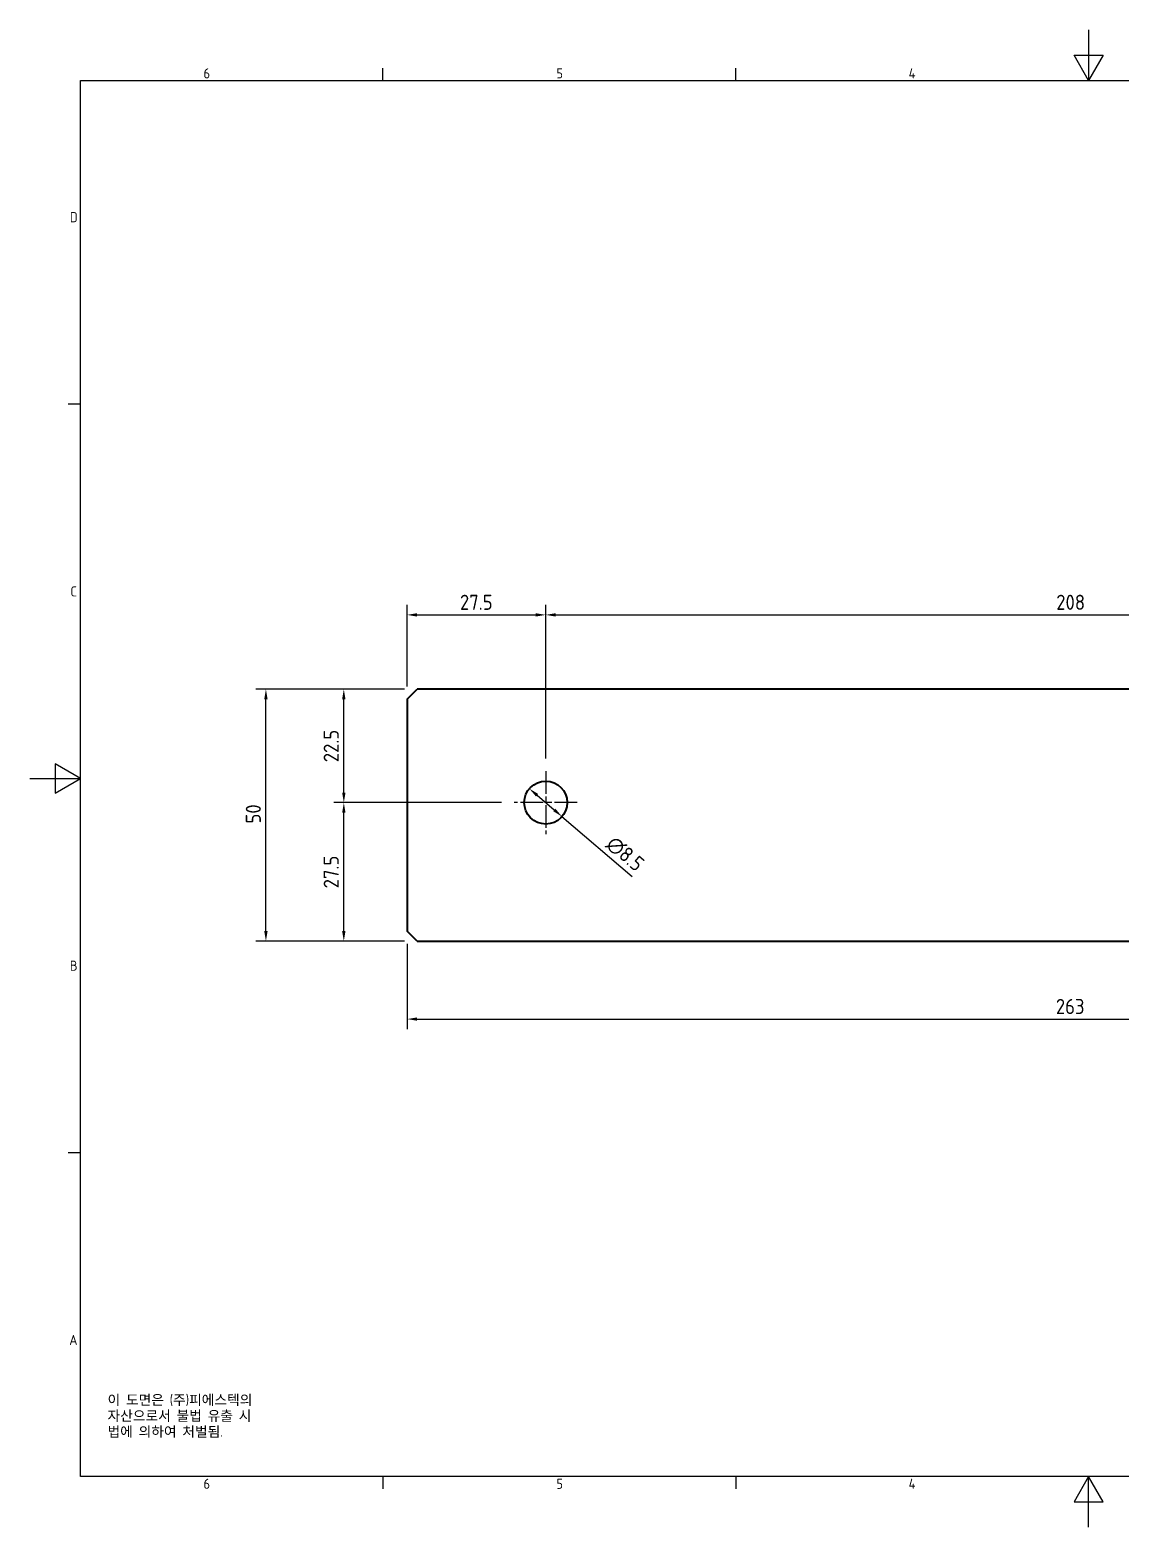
# Model space of a CAD drawing. Header units: millimetres. Extents: x 0 to 420, y 0 to 297.
# Drawn here: x 0 to 216.4, y 0 to 297 of the extents above; entities that cross this region are included whole.
import ezdxf

# ---------------------------------------------------------------- set-up
doc = ezdxf.new("R2010")
doc.units = ezdxf.units.MM
doc.linetypes.add('CHAIN', pattern=[0.35429999999999995, 0.2362, -0.0295, 0.0591, -0.0295])
doc.layers.get('0').update_dxf_attribs({"color": 3, "lineweight": 25})
for name, color, linetype, lineweight in [('가시적인 것(ISO)', 3, 'Continuous', 40), ('경계(ISO)', 7, 'Continuous', 25), ('기호(ISO)', 5, 'Continuous', 25), ('중심 표식(ISO)', 1, 'Continuous', 25), ('치수(ISO)', 2, 'Continuous', 25)]:
    doc.layers.add(name, color=color, linetype=linetype, lineweight=lineweight)
doc.styles.add('문자 텍스트_PSTEK_POSCO', font='isocp.shx')
doc.styles.add('치수 텍스트_PSTEK_POSCO', font='isocp.shx')
doc.dimstyles.new('치수_PSTEK_POSCO', dxfattribs={"dimtxt": 3, "dimasz": 2, "dimexe": 2, "dimexo": 2.5, "dimgap": 1, "dimtad": 1, "dimrnd": 1e-08, "dimdsep": 46, "dimtxsty": '치수 텍스트_PSTEK_POSCO', "dimcen": 0.09, "dimdle": 10, "dimclrd": 7, "dimclre": 7, "dimclrt": 2, "dimadec": 1, "dimazin": 2, "dimtfac": 1, "dimtmove": 0, "dimatfit": 3, "dimfxl": 0, "dimtolj": 1, "dimlwd": -1, "dimlwe": -1, "dimarcsym": 0})

# ---------------------------------------------------------------- blocks, each defined once
blk = doc.blocks.new('경계 Default Border')
at = {"layer": '경계(ISO)'}
for p, q in [((70, 287.0000076293945), (70, 289.4000053405762)), ((140, 287.0000076293945), (140, 289.4000053405762)), ((10, 222.7499961853027), (7.599999904632568, 222.7499961853027)), ((10, 74.25000190734863), (7.599999904632568, 74.25000190734863)), ((70, 10), (70, 7.599999904632568)), ((140, 10), (140, 7.599999904632568))]:
    blk.add_line(p, q, dxfattribs=at)
at = {"layer": '경계(ISO)', "flags": 128}
for points in [[(210, 297.0000076293945), (210, 287.0000076293945), (207.1132469177246, 292.0000076293945), (212.8867530822754, 292.0000076293945), (210, 287.0000076293945)], [(10, 10), (10, 287.0000076293945), (410, 287.0000076293945), (410, 10), (10, 10)], [(0, 148.5000038146973), (10, 148.5000038146973), (5, 151.3867473602295), (5, 145.6132507324219), (10, 148.5000038146973)], [(210, 0), (210, 10), (207.1132469177246, 5), (212.8867530822754, 5), (210, 10)]]:
    blk.add_lwpolyline(points, dxfattribs=at)
at = {"layer": '경계(ISO)', "color": 2, "char_height": 2.000000029802322, "attachment_point": 7, "style": '문자 텍스트_PSTEK_POSCO'}
for s, insert in [('6', (34.42969299337596, 287.3809296778403)), ('5', (104.429692993376, 287.3809296778403)), ('4', (174.3156467487881, 287.4)), ('D', (7.918846742126641, 258.8559296629392)), ('C', (8.029692978474793, 184.6059296629392)), ('B', (7.918846742126641, 110.3559296629392)), ('A', (7.809600509898342, 36.12023240455892)), ('6', (34.42969299337596, 7.580929648038)), ('5', (104.429692993376, 7.580929648038)), ('4', (174.3156467487881, 7.599999970197677))]:
    blk.add_mtext(s, dxfattribs=dict(at, insert=insert))
blk = doc.blocks.new('*D22')
at = {"layer": 'Defpoints', "color": 0, "transparency": 16777216}
for p in [(62.26297963557154, 166.2180938881926), (76.8098813790819, 166.2180938881925), (96.05988137908187, 143.7180938881926)]:
    blk.add_point(p, dxfattribs=at)
at = {"layer": '치수(ISO)', "color": 7, "transparency": 16777216}
for p, q in [((74.3098813790819, 166.2180938881925), (60.26297963557154, 166.2180938881926)), ((62.26297963557154, 145.7180938881926), (62.26297963557154, 164.2180938881926)), ((93.55988137908187, 143.7180938881926), (60.26297963557153, 143.7180938881926))]:
    blk.add_line(p, q, dxfattribs=at)
for points in [[(61.9296463022382, 164.2180938881926), (62.59631296890488, 164.2180938881926), (62.26297963557154, 166.2180938881926)], [(61.9296463022382, 145.7180938881926), (62.59631296890488, 145.7180938881926), (62.26297963557153, 143.7180938881926)]]:
    blk.add_solid(points, dxfattribs=at)
at = {"layer": '치수(ISO)', "color": 2, "transparency": 16777216, "insert": (59.76268435998096, 151.7278713026554), "char_height": 3, "attachment_point": 4, "rotation": 90, "style": '치수 텍스트_PSTEK_POSCO'}
blk.add_mtext('\\A1;22.5', dxfattribs=at)
blk = doc.blocks.new('*D23')
at = {"layer": 'Defpoints', "color": 0, "transparency": 16777216}
for p in [(62.26297963557153, 143.7180938881926), (96.05988137908187, 143.7180938881926), (76.8098813790819, 116.2180938881925)]:
    blk.add_point(p, dxfattribs=at)
at = {"layer": '치수(ISO)', "color": 7, "transparency": 16777216}
for p, q in [((93.55988137908187, 143.7180938881926), (60.26297963557153, 143.7180938881926)), ((62.26297963557153, 118.2180938881925), (62.26297963557153, 141.7180938881926)), ((74.3098813790819, 116.2180938881925), (60.26297963557153, 116.2180938881925))]:
    blk.add_line(p, q, dxfattribs=at)
for points in [[(61.9296463022382, 141.7180938881926), (62.59631296890487, 141.7180938881926), (62.26297963557153, 143.7180938881926)], [(61.9296463022382, 118.2180938881925), (62.59631296890487, 118.2180938881925), (62.26297963557153, 116.2180938881925)]]:
    blk.add_solid(points, dxfattribs=at)
at = {"layer": '치수(ISO)', "color": 2, "transparency": 16777216, "insert": (59.76268435998096, 126.7078713026555), "char_height": 3, "attachment_point": 4, "rotation": 90, "style": '치수 텍스트_PSTEK_POSCO'}
blk.add_mtext('\\A1;27.5', dxfattribs=at)
blk = doc.blocks.new('*D24')
at = {"layer": 'Defpoints', "color": 0, "transparency": 16777216}
for p in [(102.3098813790819, 180.9551668436184), (74.80988137908192, 164.2180938881925), (102.3098813790819, 149.9680938881926)]:
    blk.add_point(p, dxfattribs=at)
at = {"layer": '치수(ISO)', "color": 7, "transparency": 16777216}
for p, q in [((74.80988137908192, 166.7180938881925), (74.80988137908192, 182.9551668436184)), ((102.3098813790819, 152.4680938881926), (102.3098813790819, 182.9551668436184)), ((76.80988137908192, 180.9551668436184), (100.3098813790819, 180.9551668436184))]:
    blk.add_line(p, q, dxfattribs=at)
for points in [[(76.80988137908192, 181.2885001769518), (76.80988137908192, 180.6218335102851), (74.80988137908192, 180.9551668436184)], [(100.3098813790819, 181.2885001769518), (100.3098813790819, 180.6218335102851), (102.3098813790819, 180.9551668436184)]]:
    blk.add_solid(points, dxfattribs=at)
at = {"layer": '치수(ISO)', "color": 2, "transparency": 16777216, "insert": (85.29965879354484, 183.455462119209), "char_height": 3, "attachment_point": 4, "style": '치수 텍스트_PSTEK_POSCO'}
blk.add_mtext('\\A1;27.5', dxfattribs=at)
blk = doc.blocks.new('*D25')
at = {"layer": 'Defpoints', "color": 0, "transparency": 16777216}
for p in [(310.3098813790819, 180.9551668436184), (102.3098813790819, 149.9680938881926), (310.3098813790819, 149.9680938881926)]:
    blk.add_point(p, dxfattribs=at)
at = {"layer": '치수(ISO)', "color": 7, "transparency": 16777216}
for p, q in [((102.3098813790819, 152.4680938881926), (102.3098813790819, 182.9551668436184)), ((310.3098813790819, 152.4680938881926), (310.3098813790819, 182.9551668436184)), ((104.3098813790819, 180.9551668436184), (308.3098813790819, 180.9551668436184))]:
    blk.add_line(p, q, dxfattribs=at)
for points in [[(104.3098813790819, 181.2885001769518), (104.3098813790819, 180.6218335102851), (102.3098813790819, 180.9551668436184)], [(308.3098813790819, 181.2885001769518), (308.3098813790819, 180.6218335102851), (310.3098813790819, 180.9551668436184)]]:
    blk.add_solid(points, dxfattribs=at)
at = {"layer": '치수(ISO)', "color": 2, "transparency": 16777216, "insert": (203.5817908279008, 183.455462119209), "char_height": 3, "attachment_point": 4, "style": '치수 텍스트_PSTEK_POSCO'}
blk.add_mtext('\\A1;208', dxfattribs=at)
blk = doc.blocks.new('*D27')
at = {"layer": 'Defpoints', "color": 0, "transparency": 16777216}
for p in [(74.80988137908192, 118.2180938881925), (337.809881379082, 118.2180938881925), (337.809881379082, 100.7714303442769)]:
    blk.add_point(p, dxfattribs=at)
at = {"layer": '치수(ISO)', "color": 7, "transparency": 16777216}
for p, q in [((74.80988137908192, 115.7180938881925), (74.80988137908192, 98.77143034427694)), ((337.809881379082, 115.7180938881925), (337.809881379082, 98.77143034427694)), ((76.80988137908192, 100.7714303442769), (335.809881379082, 100.7714303442769))]:
    blk.add_line(p, q, dxfattribs=at)
for points in [[(76.80988137908192, 101.1047636776103), (76.80988137908192, 100.4380970109436), (74.80988137908192, 100.7714303442769)], [(335.809881379082, 101.1047636776103), (335.809881379082, 100.4380970109436), (337.809881379082, 100.7714303442769)]]:
    blk.add_solid(points, dxfattribs=at)
at = {"layer": '치수(ISO)', "color": 2, "transparency": 16777216, "insert": (203.5096587935449, 103.2717256198675), "char_height": 3, "attachment_point": 4, "style": '치수 텍스트_PSTEK_POSCO'}
blk.add_mtext('\\A1;263', dxfattribs=at)
blk = doc.blocks.new('*D29')
at = {"layer": 'Defpoints', "color": 0, "transparency": 16777216}
for p in [(99.07945170936098, 146.4797644241159), (105.5403110488028, 140.9564233522693)]:
    blk.add_point(p, dxfattribs=at)
at = {"layer": '치수(ISO)', "color": 7, "transparency": 16777216}
for p, q in [((100.5996539068767, 145.180154760152), (104.0201088512871, 142.2560330162332)), ((105.5403110488028, 140.9564233522693), (119.4699441384592, 129.0480826010375))]:
    blk.add_line(p, q, dxfattribs=at)
for points in [[(100.8162555175374, 145.4335217930713), (100.3830522962161, 144.9267877272327), (99.07945170936098, 146.4797644241159)], [(104.2367104619478, 142.5094000491525), (103.8035072406264, 142.002665983314), (105.5403110488028, 140.9564233522693)]]:
    blk.add_solid(points, dxfattribs=at)
at = {"layer": '치수(ISO)', "color": 2, "transparency": 16777216, "insert": (114.9952042830629, 136.1625409128802), "char_height": 3, "attachment_point": 4, "rotation": 319.47311134219706, "style": '치수 텍스트_PSTEK_POSCO'}
blk.add_mtext('\\A1;∅8.5', dxfattribs=at)
blk = doc.blocks.new('*D30')
at = {"layer": 'Defpoints', "color": 0, "transparency": 16777216}
for p in [(46.80988137908194, 166.2180938881926), (76.8098813790819, 166.2180938881925), (76.8098813790819, 116.2180938881925)]:
    blk.add_point(p, dxfattribs=at)
at = {"layer": '치수(ISO)', "color": 7, "transparency": 16777216}
for p, q in [((74.3098813790819, 166.2180938881925), (44.80988137908194, 166.2180938881926)), ((46.80988137908193, 118.2180938881925), (46.80988137908194, 164.2180938881926)), ((74.3098813790819, 116.2180938881925), (44.80988137908193, 116.2180938881925))]:
    blk.add_line(p, q, dxfattribs=at)
for points in [[(46.4765480457486, 164.2180938881926), (47.14321471241527, 164.2180938881926), (46.80988137908194, 166.2180938881926)], [(46.47654804574859, 118.2180938881925), (47.14321471241526, 118.2180938881925), (46.80988137908193, 116.2180938881925)]]:
    blk.add_solid(points, dxfattribs=at)
at = {"layer": '치수(ISO)', "color": 2, "transparency": 16777216, "insert": (44.30988137908191, 139.5669127858303), "char_height": 3, "attachment_point": 4, "rotation": 90, "style": '치수 텍스트_PSTEK_POSCO'}
blk.add_mtext('\\A1;50', dxfattribs=at)

msp = doc.modelspace()

# ---------------------------------------------------------------- linework, layer by layer
at = {"layer": '가시적인 것(ISO)'}
for p, q in [((74.8098813790819, 164.2180938881925), (76.80988137908189, 166.2180938881925)), ((74.8098813790819, 164.2180938881925), (74.8098813790819, 118.2180938881925)), ((335.809881379082, 166.2180938881926), (76.80988137908187, 166.2180938881925)), ((76.80988137908189, 116.2180938881925), (74.8098813790819, 118.2180938881925)), ((76.80988137908189, 116.2180938881925), (335.809881379082, 116.2180938881926))]:
    msp.add_line(p, q, dxfattribs=at)
msp.add_circle((102.3098813790819, 143.7180938881926), 4.25, dxfattribs=at)
at = {"layer": '중심 표식(ISO)', "linetype": 'CHAIN', "ltscale": 19.05165100097656}
for p, q in [((102.3098813790819, 149.9680938881926), (102.3098813790819, 137.4680938881926)), ((108.5598813790819, 143.7180938881926), (96.05988137908187, 143.7180938881926))]:
    msp.add_line(p, q, dxfattribs=at)

# ---------------------------------------------------------------- block references
msp.add_blockref('경계 Default Border', (0, 0))

# ---------------------------------------------------------------- texts
at = {"layer": '기호(ISO)', "color": 7, "insert": (15.39462540488438, 26.22827243992431), "char_height": 2.000000029802322, "width": 51.24013826054251, "attachment_point": 1, "line_spacing_factor": 0.9442214369773865, "style": '문자 텍스트_PSTEK_POSCO'}
msp.add_mtext('{이 도면은 (주)피에스텍의\\P자산으로서 불법 유출 시 \\P법에 의하여 처벌됨.}', dxfattribs=at)

# ---------------------------------------------------------------- dimensions: what is measured, and where the dimension line sits
at = {"layer": '치수(ISO)', "color": 7}
for base, p1, p2, angle, picture, middle in [((102.3098813790819, 180.9551668436184), (74.80988137908192, 164.2180938881925), (102.3098813790819, 149.9680938881926), 180, '*D24', (88.54988137908191, 180.9551668436184)), ((310.3098813790819, 180.9551668436184), (102.3098813790819, 149.9680938881926), (310.3098813790819, 149.9680938881926), 180, '*D25', (206.3198813790819, 180.9551668436184)), ((46.80988137908194, 166.2180938881926), (76.8098813790819, 116.2180938881925), (76.8098813790819, 166.2180938881925), 270, '*D30', (46.80988137908191, 141.2180938881925)), ((62.26297963557154, 166.2180938881926), (96.05988137908187, 143.7180938881926), (76.8098813790819, 166.2180938881925), 90, '*D22', (62.26297963557151, 154.9780938881925)), ((62.26297963557153, 143.7180938881926), (76.8098813790819, 116.2180938881925), (96.05988137908187, 143.7180938881926), 90, '*D23', (62.26297963557151, 129.9580938881925)), ((337.809881379082, 100.7714303442769), (74.80988137908192, 118.2180938881925), (337.809881379082, 118.2180938881925), 180, '*D27', (206.3098813790819, 100.7714303442769))]:
    dim = msp.add_linear_dim(base=base, p1=p1, p2=p2, angle=angle, dimstyle='치수_PSTEK_POSCO', override={"dimdec": 2, "dimtp": 0, "dimtm": -0, "dimtdec": 2, "dimtofl": 0, "dimatfit": 1}, dxfattribs=at)
    dim.commit()
    dim.dimension.update_dxf_attribs({"geometry": picture, "text_midpoint": middle, "dimtype": 160})
dim = msp.add_diameter_dim_2p(p1=(99.07945170936098, 146.4797644241159), p2=(105.5403110488028, 140.9564233522693), dimstyle='치수_PSTEK_POSCO', override={"dimdec": 2, "dimlfac": 0.9999999999999983, "dimtp": 0, "dimtm": -0, "dimtdec": 2, "dimatfit": 2}, dxfattribs=at)
dim.commit()
dim.dimension.update_dxf_attribs({"geometry": '*D29', "text_midpoint": (116.0402676214047, 131.9800877995025), "dimtype": 163})

doc.saveas('drawing.dxf')
